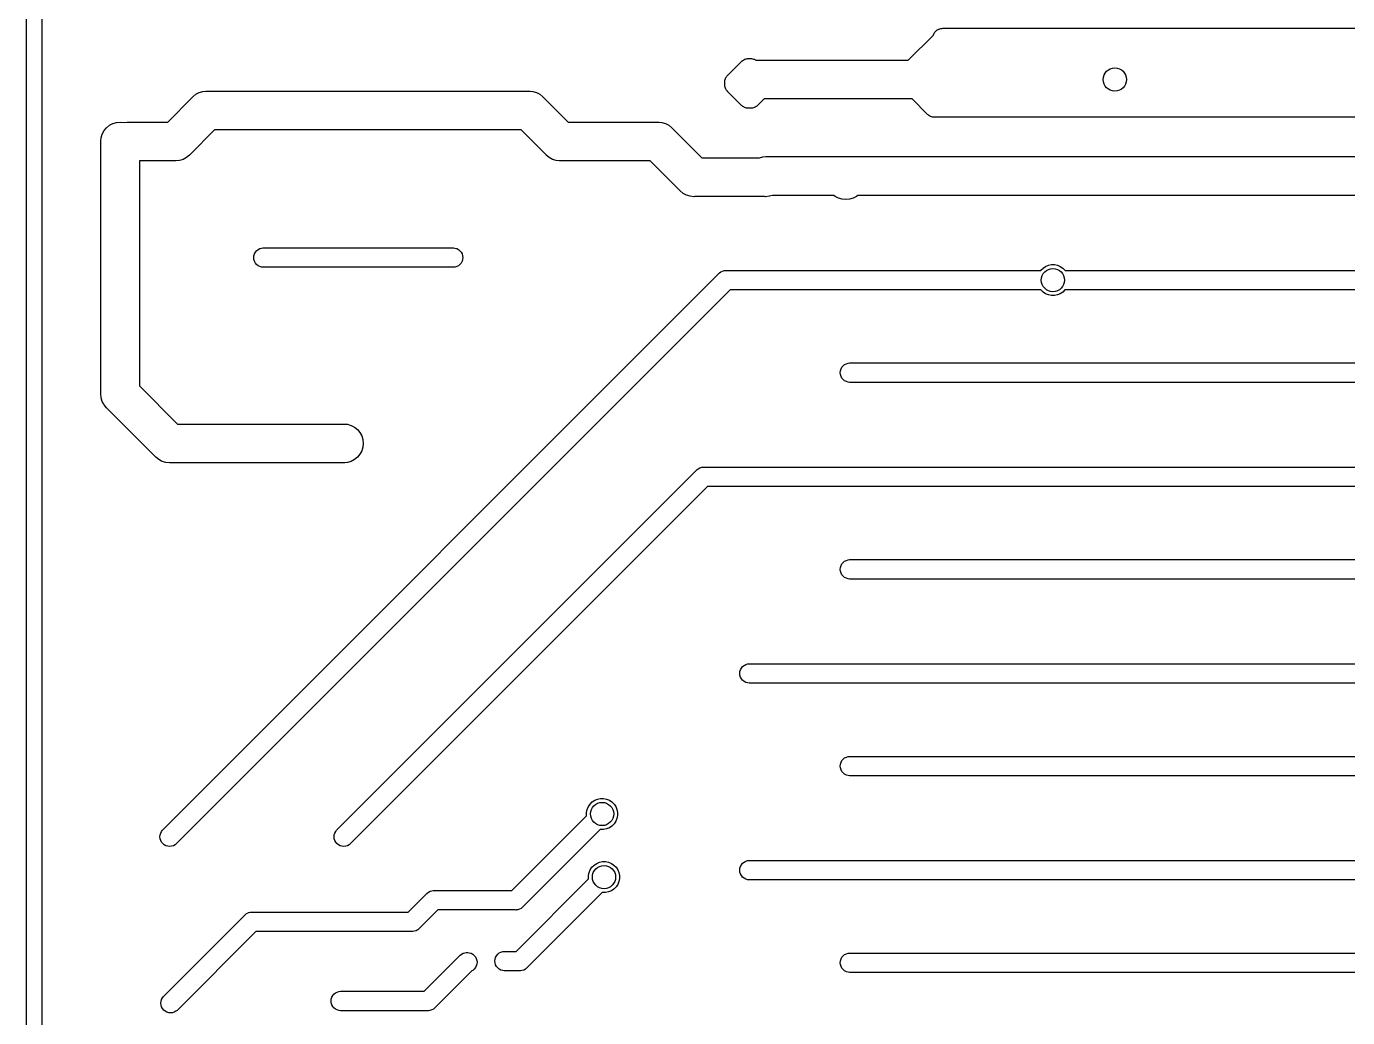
# Model space of a CAD drawing. Extents: x 0.4 to 11.3, y -7.9 to -0.4.
# Drawn here: x 3.261 to 3.933, y -2.398 to -1.894 of the extents above; entities that cross this region are included whole.
import ezdxf

# ---------------------------------------------------------------- set-up
doc = ezdxf.new("R2010")
doc.units = 0
doc.header["$MEASUREMENT"] = 0
doc.layers.add('BLACK', color=7, linetype='CONTINUOUS')

msp = doc.modelspace()

# ---------------------------------------------------------------- linework, layer by layer
at = {"layer": 'BLACK', "linetype": 'CONTINUOUS'}
for p, q in [((3.26919, -1.50191), (3.26919, -3.48759)), ((3.26132, -1.99825), (3.26132, -1.74995)), ((3.70987, -1.91142), (3.72266, -1.89863)), ((3.72266, -1.89863), (3.72279, -1.89831)), ((3.72279, -1.89831), (3.7228, -1.89829)), ((3.7228, -1.89829), (3.72281, -1.89825)), ((3.7228, -1.89829), (3.7228, -1.89829)), ((3.7228, -1.89829), (3.7228, -1.89829)), ((3.72281, -1.89825), (3.72304, -1.89784)), ((3.72304, -1.89784), (3.72326, -1.89743)), ((3.72326, -1.89743), (3.72327, -1.89741)), ((3.72327, -1.89741), (3.72329, -1.89739)), ((3.72329, -1.89739), (3.72359, -1.89704)), ((3.72359, -1.89704), (3.72388, -1.89668)), ((3.72388, -1.89668), (3.7239, -1.89666)), ((3.7239, -1.89666), (3.72391, -1.89665)), ((3.72391, -1.89665), (3.72428, -1.89636)), ((3.72428, -1.89636), (3.72464, -1.89606)), ((3.72464, -1.89606), (3.72466, -1.89605)), ((3.72466, -1.89605), (3.72468, -1.89604)), ((3.72468, -1.89604), (3.72509, -1.89582)), ((3.72509, -1.89582), (3.7255, -1.8956)), ((3.7255, -1.8956), (3.72552, -1.8956)), ((3.72552, -1.8956), (3.72554, -1.89559)), ((3.72554, -1.89559), (3.72599, -1.89546)), ((3.72599, -1.89546), (3.72643, -1.89532)), ((3.72643, -1.89532), (3.72646, -1.89532)), ((3.72646, -1.89532), (3.72648, -1.89531)), ((3.72648, -1.89531), (3.72694, -1.89527)), ((3.72694, -1.89527), (3.72741, -1.89523)), ((3.72741, -1.89523), (4.10706, -1.89523)), ((3.61797, -1.91914), (3.62504, -1.91206)), ((3.62504, -1.91206), (3.62507, -1.91204)), ((3.62507, -1.91204), (3.62509, -1.91202)), ((3.62507, -1.91204), (3.62507, -1.91204)), ((3.62507, -1.91204), (3.62507, -1.91204)), ((3.62509, -1.91202), (3.62546, -1.91172)), ((3.62546, -1.91172), (3.62582, -1.91143)), ((3.62582, -1.91143), (3.62584, -1.91142)), ((3.62584, -1.91142), (3.62585, -1.91141)), ((3.62585, -1.91141), (3.62627, -1.91119)), ((3.62627, -1.91119), (3.62669, -1.91097)), ((3.62669, -1.91097), (3.6267, -1.91097)), ((3.6267, -1.91097), (3.62672, -1.91096)), ((3.62672, -1.91096), (3.62718, -1.91083)), ((3.62718, -1.91083), (3.62762, -1.91069)), ((3.62762, -1.91069), (3.62764, -1.91069)), ((3.62764, -1.91069), (3.62766, -1.91069)), ((3.62766, -1.91069), (3.62813, -1.91064)), ((3.62813, -1.91064), (3.62859, -1.9106)), ((3.62859, -1.9106), (3.62861, -1.9106)), ((3.62861, -1.9106), (3.62863, -1.9106)), ((3.62863, -1.9106), (3.6291, -1.91065)), ((3.6291, -1.91065), (3.62913, -1.91065)), ((3.62913, -1.91065), (3.62924, -1.91064)), ((3.62924, -1.91064), (3.62971, -1.9106)), ((3.62971, -1.9106), (3.62973, -1.9106)), ((3.62973, -1.9106), (3.62974, -1.9106)), ((3.62974, -1.9106), (3.63021, -1.91065)), ((3.63021, -1.91065), (3.63068, -1.9107)), ((3.63068, -1.9107), (3.6307, -1.9107)), ((3.6307, -1.9107), (3.63071, -1.91071)), ((3.63071, -1.91071), (3.63116, -1.91085)), ((3.63116, -1.91085), (3.63161, -1.91098)), ((3.63161, -1.91098), (3.63163, -1.91099)), ((3.63163, -1.91099), (3.63164, -1.911)), ((3.63164, -1.911), (3.63206, -1.91122)), ((3.63206, -1.91122), (3.63242, -1.91142)), ((3.63242, -1.91142), (3.70987, -1.91142)), ((3.61656, -1.92215), (3.6166, -1.92168)), ((3.6166, -1.92168), (3.61661, -1.92167)), ((3.61661, -1.92165), (3.61675, -1.9212)), ((3.61661, -1.92167), (3.61661, -1.92165)), ((3.61675, -1.9212), (3.61689, -1.92075)), ((3.61689, -1.92075), (3.6169, -1.92073)), ((3.6169, -1.92072), (3.61713, -1.9203)), ((3.6169, -1.92073), (3.6169, -1.92072)), ((3.61713, -1.9203), (3.61735, -1.91989)), ((3.61735, -1.91989), (3.61736, -1.91988)), ((3.61736, -1.91988), (3.61737, -1.91986)), ((3.61737, -1.91986), (3.61767, -1.9195)), ((3.61767, -1.9195), (3.61797, -1.91914)), ((3.3475, -1.92878), (3.34921, -1.92787)), ((3.34921, -1.92787), (3.35106, -1.92731)), ((3.35106, -1.92731), (3.35251, -1.92717)), ((3.35251, -1.92717), (3.35299, -1.92712)), ((3.35251, -1.92717), (3.35251, -1.92717)), ((3.35299, -1.92712), (3.35348, -1.92717)), ((3.35348, -1.92717), (3.51652, -1.92717)), ((3.51652, -1.92717), (3.51701, -1.92712)), ((3.51701, -1.92712), (3.51749, -1.92717)), ((3.51749, -1.92717), (3.51894, -1.92731)), ((3.51894, -1.92731), (3.52079, -1.92787)), ((3.52079, -1.92787), (3.5225, -1.92878)), ((3.61651, -1.92262), (3.61656, -1.92215)), ((3.61651, -1.92264), (3.61651, -1.92262)), ((3.61651, -1.92265), (3.61651, -1.92264)), ((3.61655, -1.92312), (3.61651, -1.92265)), ((3.61651, -1.92373), (3.61656, -1.92327)), ((3.61651, -1.92375), (3.61651, -1.92373)), ((3.61651, -1.92377), (3.61651, -1.92375)), ((3.61655, -1.92424), (3.61651, -1.92377)), ((3.61656, -1.92323), (3.61655, -1.92312)), ((3.61659, -1.9247), (3.61655, -1.92424)), ((3.61656, -1.92327), (3.61656, -1.92323)), ((3.6166, -1.92472), (3.61659, -1.9247)), ((3.6166, -1.92474), (3.6166, -1.92472)), ((3.61673, -1.92519), (3.6166, -1.92474)), ((3.61686, -1.92564), (3.61673, -1.92519)), ((3.61687, -1.92566), (3.61686, -1.92564)), ((3.61688, -1.92567), (3.61687, -1.92566)), ((3.6171, -1.92609), (3.61688, -1.92567)), ((3.61731, -1.92651), (3.6171, -1.92609)), ((3.61732, -1.92652), (3.61731, -1.92651)), ((3.61733, -1.92654), (3.61732, -1.92652)), ((3.61763, -1.9269), (3.61733, -1.92654)), ((3.61792, -1.92727), (3.61763, -1.9269)), ((3.61795, -1.9273), (3.61792, -1.92727)), ((3.61797, -1.92732), (3.61795, -1.9273)), ((3.61795, -1.9273), (3.61795, -1.9273)), ((3.61795, -1.9273), (3.61795, -1.9273)), ((3.62504, -1.93439), (3.61797, -1.92732)), ((3.33317, -1.94291), (3.34569, -1.93039)), ((3.34569, -1.93039), (3.346, -1.93001)), ((3.346, -1.93001), (3.3475, -1.92878)), ((3.5225, -1.92878), (3.524, -1.93001)), ((3.524, -1.93001), (3.52431, -1.93039)), ((3.52431, -1.93039), (3.53683, -1.94291)), ((3.62541, -1.93469), (3.62504, -1.93439)), ((3.62577, -1.93499), (3.62541, -1.93469)), ((3.62578, -1.935), (3.62577, -1.93499)), ((3.6258, -1.93501), (3.62578, -1.935)), ((3.62621, -1.93523), (3.6258, -1.93501)), ((3.62662, -1.93546), (3.62621, -1.93523)), ((3.632, -1.93527), (3.63158, -1.93549)), ((3.63241, -1.93505), (3.632, -1.93527)), ((3.63243, -1.93504), (3.63241, -1.93505)), ((3.63244, -1.93503), (3.63243, -1.93504)), ((3.63281, -1.93473), (3.63244, -1.93503)), ((3.63318, -1.93444), (3.63281, -1.93473)), ((3.6332, -1.93442), (3.63318, -1.93444)), ((3.63323, -1.93439), (3.6332, -1.93442)), ((3.6332, -1.93442), (3.6332, -1.93442)), ((3.6332, -1.93442), (3.6332, -1.93442)), ((3.63652, -1.9311), (3.63323, -1.93439)), ((3.71178, -1.9311), (3.63652, -1.9311)), ((3.71967, -1.939), (3.71178, -1.9311)), ((3.62664, -1.93546), (3.62662, -1.93546)), ((3.62666, -1.93547), (3.62664, -1.93546)), ((3.62711, -1.93561), (3.62666, -1.93547)), ((3.62755, -1.93575), (3.62711, -1.93561)), ((3.62757, -1.93575), (3.62755, -1.93575)), ((3.62759, -1.93576), (3.62757, -1.93575)), ((3.62806, -1.93581), (3.62759, -1.93576)), ((3.62852, -1.93586), (3.62806, -1.93581)), ((3.62854, -1.93585), (3.62852, -1.93586)), ((3.62856, -1.93586), (3.62854, -1.93585)), ((3.62903, -1.93581), (3.62856, -1.93586)), ((3.62914, -1.9358), (3.62903, -1.93581)), ((3.62917, -1.9358), (3.62914, -1.9358)), ((3.62964, -1.93586), (3.62917, -1.9358)), ((3.62966, -1.93585), (3.62964, -1.93586)), ((3.62967, -1.93586), (3.62966, -1.93585)), ((3.63014, -1.93581), (3.62967, -1.93586)), ((3.63061, -1.93577), (3.63014, -1.93581)), ((3.63063, -1.93577), (3.63061, -1.93577)), ((3.63064, -1.93576), (3.63063, -1.93577)), ((3.63109, -1.93563), (3.63064, -1.93576)), ((3.63155, -1.9355), (3.63109, -1.93563)), ((3.63156, -1.93549), (3.63155, -1.9355)), ((3.63158, -1.93549), (3.63156, -1.93549)), ((3.72003, -1.93929), (3.71967, -1.939)), ((3.72038, -1.93959), (3.72003, -1.93929)), ((3.72041, -1.9396), (3.72038, -1.93959)), ((3.72043, -1.93962), (3.72041, -1.9396)), ((3.72083, -1.93984), (3.72043, -1.93962)), ((3.72124, -1.94006), (3.72083, -1.93984)), ((3.72126, -1.94007), (3.72124, -1.94006)), ((3.72129, -1.94008), (3.72126, -1.94007)), ((3.72173, -1.94021), (3.72129, -1.94008)), ((3.72217, -1.94035), (3.72173, -1.94021)), ((3.72219, -1.94036), (3.72217, -1.94035)), ((3.72222, -1.94036), (3.72219, -1.94036)), ((3.72268, -1.94041), (3.72222, -1.94036)), ((3.72314, -1.94046), (3.72268, -1.94041)), ((3.72319, -1.94046), (3.72314, -1.94046)), ((3.72321, -1.94046), (3.72319, -1.94046)), ((3.72319, -1.94046), (3.72319, -1.94046)), ((3.72319, -1.94046), (3.72319, -1.94046)), ((4.16763, -1.94046), (3.72321, -1.94046)), ((3.29992, -1.94897), (3.30083, -1.94726)), ((3.30083, -1.94726), (3.30206, -1.94576)), ((3.30206, -1.94576), (3.30356, -1.94453)), ((3.30356, -1.94453), (3.30527, -1.94362)), ((3.30527, -1.94362), (3.30713, -1.94306)), ((3.30713, -1.94306), (3.30906, -1.94287)), ((3.30906, -1.94287), (3.31098, -1.94306)), ((3.31098, -1.94306), (3.31102, -1.94307)), ((3.31102, -1.94307), (3.31106, -1.94306)), ((3.31106, -1.94306), (3.31251, -1.94291)), ((3.31251, -1.94291), (3.33317, -1.94291)), ((3.35707, -1.94685), (3.34455, -1.95937)), ((3.51293, -1.94685), (3.35707, -1.94685)), ((3.52545, -1.95937), (3.51293, -1.94685)), ((3.53683, -1.94291), (3.58219, -1.94291)), ((3.58219, -1.94291), (3.58268, -1.94287)), ((3.58268, -1.94287), (3.58316, -1.94291)), ((3.58316, -1.94291), (3.58461, -1.94306)), ((3.58461, -1.94306), (3.58646, -1.94362)), ((3.58646, -1.94362), (3.58817, -1.94453)), ((3.58817, -1.94453), (3.58967, -1.94576)), ((3.58967, -1.94576), (3.58998, -1.94614)), ((3.58998, -1.94614), (3.60494, -1.9611)), ((3.29921, -1.95227), (3.29936, -1.95083)), ((3.29921, -2.08067), (3.29921, -1.95227)), ((3.29936, -1.95083), (3.29992, -1.94897)), ((3.33987, -1.96225), (3.33917, -1.96246)), ((3.34103, -1.96189), (3.33987, -1.96225)), ((3.34274, -1.96098), (3.34103, -1.96189)), ((3.34424, -1.95975), (3.34274, -1.96098)), ((3.34455, -1.95937), (3.34424, -1.95975)), ((3.52576, -1.95975), (3.52545, -1.95937)), ((3.52726, -1.96098), (3.52576, -1.95975)), ((3.52897, -1.96189), (3.52726, -1.96098)), ((3.53083, -1.96246), (3.52897, -1.96189)), ((3.60494, -1.9611), (3.63427, -1.9611)), ((3.63427, -1.9611), (3.63591, -1.9606)), ((3.63591, -1.9606), (3.63736, -1.96046)), ((3.63736, -1.96046), (3.63784, -1.96041)), ((3.63736, -1.96046), (3.63736, -1.96046)), ((3.63784, -1.96041), (3.63833, -1.96046)), ((3.63833, -1.96046), (3.67978, -1.96046)), ((3.67978, -1.96046), (3.68027, -1.96041)), ((3.68027, -1.96041), (3.68075, -1.96046)), ((3.68075, -1.96046), (4.17798, -1.96046)), ((3.33676, -1.9626), (3.3189, -1.9626)), ((3.3189, -1.9626), (3.3189, -2.07707)), ((3.33724, -1.96265), (3.33676, -1.9626)), ((3.33917, -1.96246), (3.33724, -1.96265)), ((3.53227, -1.9626), (3.53083, -1.96246)), ((3.53276, -1.96265), (3.53227, -1.9626)), ((3.53227, -1.9626), (3.53227, -1.9626)), ((3.53324, -1.9626), (3.53276, -1.96265)), ((3.5786, -1.9626), (3.53324, -1.9626)), ((3.59356, -1.97756), (3.5786, -1.9626)), ((3.59387, -1.97794), (3.59356, -1.97756)), ((3.59537, -1.97917), (3.59387, -1.97794)), ((3.59708, -1.98008), (3.59537, -1.97917)), ((3.59894, -1.98064), (3.59708, -1.98008)), ((3.59708, -1.98008), (3.59708, -1.98008)), ((3.60087, -1.98084), (3.59894, -1.98064)), ((3.60135, -1.98079), (3.60087, -1.98084)), ((3.63672, -1.98079), (3.60135, -1.98079)), ((3.6372, -1.98084), (3.63672, -1.98079)), ((3.63913, -1.98064), (3.6372, -1.98084)), ((3.63923, -1.98062), (3.63913, -1.98064)), ((3.64077, -1.98015), (3.63923, -1.98062)), ((3.67201, -1.98015), (3.64077, -1.98015)), ((3.67264, -1.98066), (3.67201, -1.98015)), ((3.67435, -1.98158), (3.67264, -1.98066)), ((3.6762, -1.98214), (3.67435, -1.98158)), ((3.67813, -1.98233), (3.6762, -1.98214)), ((3.68006, -1.98214), (3.67813, -1.98233)), ((3.68192, -1.98158), (3.68006, -1.98214)), ((3.68363, -1.98066), (3.68192, -1.98158)), ((3.68426, -1.98015), (3.68363, -1.98066)), ((4.18157, -1.98015), (3.68426, -1.98015)), ((3.26132, -2.24655), (3.26132, -1.99825)), ((3.26132, -1.99825), (3.26132, -1.99825)), ((3.37732, -2.00992), (3.37778, -2.00906)), ((3.37778, -2.00906), (3.37839, -2.00831)), ((3.37839, -2.00831), (3.37914, -2.0077)), ((3.37914, -2.0077), (3.38, -2.00724)), ((3.38, -2.00724), (3.38093, -2.00696)), ((3.38093, -2.00696), (3.38165, -2.00689)), ((3.38165, -2.00689), (3.47859, -2.00689)), ((3.47859, -2.00689), (3.47931, -2.00696)), ((3.47931, -2.00696), (3.48024, -2.00724)), ((3.48024, -2.00724), (3.48109, -2.0077)), ((3.48109, -2.0077), (3.48184, -2.00831)), ((3.48184, -2.00831), (3.48246, -2.00906)), ((3.48246, -2.00906), (3.48292, -2.00992)), ((3.37694, -2.01181), (3.37704, -2.01085)), ((3.37704, -2.01278), (3.37694, -2.01181)), ((3.37704, -2.01085), (3.37732, -2.00992)), ((3.37732, -2.0137), (3.37704, -2.01278)), ((3.37778, -2.01456), (3.37732, -2.0137)), ((3.37839, -2.01531), (3.37778, -2.01456)), ((3.37914, -2.01592), (3.37839, -2.01531)), ((3.38, -2.01638), (3.37914, -2.01592)), ((3.48109, -2.01592), (3.48024, -2.01638)), ((3.48184, -2.01531), (3.48109, -2.01592)), ((3.48246, -2.01456), (3.48184, -2.01531)), ((3.48292, -2.0137), (3.48246, -2.01456)), ((3.48292, -2.00992), (3.4832, -2.01085)), ((3.4832, -2.01278), (3.48292, -2.0137)), ((3.4832, -2.01085), (3.48329, -2.01181)), ((3.48329, -2.01181), (3.4832, -2.01278)), ((3.77973, -2.01625), (3.78117, -2.01566)), ((3.78117, -2.01566), (3.78269, -2.01535)), ((3.78269, -2.01535), (3.78424, -2.01535)), ((3.78424, -2.01535), (3.78576, -2.01566)), ((3.78576, -2.01566), (3.78719, -2.01625)), ((3.33052, -2.30296), (3.61357, -2.01992)), ((3.38093, -2.01666), (3.38, -2.01638)), ((3.38165, -2.01673), (3.38093, -2.01666)), ((3.47859, -2.01673), (3.38165, -2.01673)), ((3.47931, -2.01666), (3.47859, -2.01673)), ((3.48024, -2.01638), (3.47931, -2.01666)), ((3.61357, -2.01992), (3.61372, -2.01973)), ((3.61372, -2.01973), (3.61391, -2.01958)), ((3.61391, -2.01958), (3.61447, -2.01912)), ((3.61447, -2.01912), (3.61532, -2.01866)), ((3.61532, -2.01866), (3.61537, -2.01865)), ((3.61537, -2.01865), (3.61625, -2.01838)), ((3.61625, -2.01838), (3.61698, -2.01831)), ((3.61698, -2.01831), (3.61722, -2.01828)), ((3.61698, -2.01831), (3.61698, -2.01831)), ((3.61722, -2.01828), (3.61746, -2.01831)), ((3.61746, -2.01831), (3.77728, -2.01831)), ((3.77728, -2.01831), (3.77735, -2.01821)), ((3.77735, -2.01821), (3.77845, -2.01711)), ((3.77845, -2.01711), (3.77973, -2.01625)), ((3.78719, -2.01625), (3.78848, -2.01711)), ((3.78848, -2.01711), (3.78958, -2.01821)), ((3.78958, -2.01821), (3.78965, -2.01831)), ((3.78965, -2.01831), (4.15166, -2.01831)), ((3.61926, -2.02815), (3.33748, -2.30992)), ((3.77728, -2.02815), (3.61926, -2.02815)), ((3.77735, -2.02825), (3.77728, -2.02815)), ((3.77845, -2.02934), (3.77735, -2.02825)), ((3.77973, -2.03021), (3.77845, -2.02934)), ((3.78848, -2.02934), (3.78719, -2.03021)), ((3.78958, -2.02825), (3.78848, -2.02934)), ((3.78965, -2.02815), (3.78958, -2.02825)), ((4.15104, -2.02815), (3.78965, -2.02815)), ((3.78117, -2.0308), (3.77973, -2.03021)), ((3.78269, -2.0311), (3.78117, -2.0308)), ((3.78424, -2.0311), (3.78269, -2.0311)), ((3.78576, -2.0308), (3.78424, -2.0311)), ((3.78719, -2.03021), (3.78576, -2.0308)), ((3.67532, -2.0703), (3.67542, -2.06934)), ((3.67542, -2.06934), (3.6757, -2.06841)), ((3.6757, -2.06841), (3.67616, -2.06756)), ((3.67616, -2.06756), (3.67677, -2.06681)), ((3.67677, -2.06681), (3.67752, -2.06619)), ((3.67752, -2.06619), (3.67838, -2.06574)), ((3.67838, -2.06574), (3.6793, -2.06545)), ((3.6793, -2.06545), (3.68003, -2.06538)), ((3.68003, -2.06538), (4.18002, -2.06538)), ((3.67542, -2.07127), (3.67532, -2.0703)), ((3.6757, -2.0722), (3.67542, -2.07127)), ((3.67616, -2.07305), (3.6757, -2.0722)), ((3.67677, -2.0738), (3.67616, -2.07305)), ((3.67752, -2.07442), (3.67677, -2.0738)), ((3.67838, -2.07487), (3.67752, -2.07442)), ((3.6793, -2.07515), (3.67838, -2.07487)), ((3.68003, -2.07523), (3.6793, -2.07515)), ((4.18182, -2.07523), (3.68003, -2.07523)), ((3.29916, -2.08115), (3.29921, -2.08067)), ((3.29936, -2.08308), (3.29916, -2.08115)), ((3.29992, -2.08494), (3.29936, -2.08308)), ((3.3189, -2.07707), (3.33825, -2.09643)), ((3.30065, -2.08631), (3.29992, -2.08494)), ((3.30083, -2.08665), (3.30065, -2.08631)), ((3.30206, -2.08814), (3.30083, -2.08665)), ((3.30244, -2.08845), (3.30206, -2.08814)), ((3.32687, -2.11289), (3.30244, -2.08845)), ((3.33825, -2.09643), (3.42324, -2.09643)), ((3.42324, -2.09643), (3.42469, -2.09657)), ((3.42469, -2.09657), (3.42654, -2.09713)), ((3.42654, -2.09713), (3.42825, -2.09805)), ((3.42825, -2.09805), (3.42975, -2.09928)), ((3.42975, -2.09928), (3.43098, -2.10078)), ((3.43098, -2.10078), (3.43189, -2.10249)), ((3.43189, -2.10249), (3.43246, -2.10434)), ((3.43189, -2.11006), (3.43098, -2.11177)), ((3.43246, -2.1082), (3.43189, -2.11006)), ((3.43246, -2.10434), (3.43265, -2.10627)), ((3.43265, -2.10627), (3.43246, -2.1082)), ((3.32718, -2.11326), (3.32687, -2.11289)), ((3.32868, -2.11449), (3.32718, -2.11326)), ((3.33004, -2.11522), (3.32868, -2.11449)), ((3.33039, -2.11541), (3.33004, -2.11522)), ((3.33225, -2.11597), (3.33039, -2.11541)), ((3.33417, -2.11616), (3.33225, -2.11597)), ((3.33466, -2.11611), (3.33417, -2.11616)), ((3.42324, -2.11611), (3.33466, -2.11611)), ((3.42469, -2.11597), (3.42324, -2.11611)), ((3.42654, -2.11541), (3.42469, -2.11597)), ((3.42825, -2.11449), (3.42654, -2.11541)), ((3.42975, -2.11326), (3.42825, -2.11449)), ((3.43098, -2.11177), (3.42975, -2.11326)), ((3.41911, -2.30296), (3.60215, -2.11992)), ((3.60215, -2.11992), (3.6023, -2.11973)), ((3.6023, -2.11973), (3.60249, -2.11958)), ((3.60249, -2.11958), (3.60305, -2.11912)), ((3.60249, -2.11958), (3.60249, -2.11958)), ((3.60305, -2.11912), (3.60391, -2.11866)), ((3.60305, -2.11912), (3.60305, -2.11912)), ((3.60391, -2.11866), (3.60483, -2.11838)), ((3.60483, -2.11838), (3.60556, -2.11831)), ((3.60556, -2.11831), (3.6058, -2.11828)), ((3.60556, -2.11831), (3.60556, -2.11831)), ((3.6058, -2.11828), (3.60604, -2.11831)), ((3.60604, -2.11831), (3.99776, -2.11831)), ((3.60784, -2.12815), (3.42607, -2.30992)), ((3.99776, -2.12815), (3.60784, -2.12815)), ((3.67532, -2.1703), (3.67542, -2.16934)), ((3.67542, -2.17127), (3.67532, -2.1703)), ((3.67542, -2.16934), (3.6757, -2.16841)), ((3.6757, -2.16841), (3.67616, -2.16756)), ((3.67616, -2.16756), (3.67677, -2.16681)), ((3.67677, -2.16681), (3.67752, -2.16619)), ((3.67752, -2.16619), (3.67838, -2.16574)), ((3.67838, -2.16574), (3.6793, -2.16545)), ((3.6793, -2.16545), (3.68003, -2.16538)), ((3.68003, -2.16538), (4.18002, -2.16538)), ((3.6757, -2.1722), (3.67542, -2.17127)), ((3.67616, -2.17305), (3.6757, -2.1722)), ((3.67677, -2.1738), (3.67616, -2.17305)), ((3.67752, -2.17442), (3.67677, -2.1738)), ((3.67838, -2.17487), (3.67752, -2.17442)), ((3.6793, -2.17515), (3.67838, -2.17487)), ((3.68003, -2.17523), (3.6793, -2.17515)), ((4.18182, -2.17523), (3.68003, -2.17523)), ((3.62419, -2.22323), (3.62428, -2.22226)), ((3.62428, -2.22419), (3.62419, -2.22323)), ((3.62428, -2.22226), (3.62457, -2.22134)), ((3.62457, -2.22512), (3.62428, -2.22419)), ((3.62457, -2.22134), (3.62502, -2.22048)), ((3.62502, -2.22048), (3.62564, -2.21973)), ((3.62564, -2.21973), (3.62639, -2.21912)), ((3.62639, -2.21912), (3.62724, -2.21866)), ((3.62724, -2.21866), (3.62817, -2.21838)), ((3.62817, -2.21838), (3.62889, -2.21831)), ((3.62889, -2.21831), (4.15212, -2.21831)), ((3.62502, -2.22598), (3.62457, -2.22512)), ((3.62564, -2.22673), (3.62502, -2.22598)), ((3.62639, -2.22734), (3.62564, -2.22673)), ((3.62724, -2.2278), (3.62639, -2.22734)), ((3.62817, -2.22808), (3.62724, -2.2278)), ((3.62889, -2.22815), (3.62817, -2.22808)), ((4.15032, -2.22815), (3.62889, -2.22815)), ((3.26132, -2.49486), (3.26132, -2.24655)), ((3.26132, -2.24655), (3.26132, -2.24655)), ((3.67532, -2.2703), (3.67542, -2.26934)), ((3.67542, -2.27127), (3.67532, -2.2703)), ((3.67542, -2.26934), (3.6757, -2.26841)), ((3.6757, -2.2722), (3.67542, -2.27127)), ((3.6757, -2.26841), (3.67616, -2.26756)), ((3.67616, -2.26756), (3.67677, -2.26681)), ((3.67677, -2.26681), (3.67752, -2.26619)), ((3.67752, -2.26619), (3.67838, -2.26574)), ((3.67838, -2.26574), (3.6793, -2.26545)), ((3.6793, -2.26545), (3.68003, -2.26538)), ((3.68003, -2.26538), (4.03614, -2.26538)), ((3.67616, -2.27305), (3.6757, -2.2722)), ((3.67677, -2.2738), (3.67616, -2.27305)), ((3.67752, -2.27442), (3.67677, -2.2738)), ((3.67838, -2.27487), (3.67752, -2.27442)), ((3.6793, -2.27515), (3.67838, -2.27487)), ((3.68003, -2.27523), (3.6793, -2.27515)), ((4.03614, -2.27523), (3.68003, -2.27523)), ((3.54656, -2.29238), (3.54716, -2.29095)), ((3.54716, -2.29095), (3.54802, -2.28966)), ((3.54802, -2.28966), (3.54911, -2.28856)), ((3.54911, -2.28856), (3.5504, -2.2877)), ((3.5504, -2.2877), (3.55184, -2.28711)), ((3.55184, -2.28711), (3.55336, -2.28681)), ((3.55336, -2.28681), (3.55491, -2.28681)), ((3.55491, -2.28681), (3.55643, -2.28711)), ((3.55643, -2.28711), (3.55786, -2.2877)), ((3.55786, -2.2877), (3.55915, -2.28856)), ((3.55915, -2.28856), (3.56025, -2.28966)), ((3.56025, -2.28966), (3.56111, -2.29095)), ((3.56111, -2.29095), (3.5617, -2.29238)), ((3.50819, -2.33366), (3.54628, -2.29557)), ((3.54626, -2.2939), (3.54656, -2.29238)), ((3.54626, -2.29546), (3.54626, -2.2939)), ((3.54628, -2.29557), (3.54626, -2.29546)), ((3.5617, -2.29698), (3.56111, -2.29841)), ((3.5617, -2.29238), (3.56201, -2.2939)), ((3.56201, -2.29546), (3.5617, -2.29698)), ((3.56201, -2.2939), (3.56201, -2.29546)), ((3.32932, -2.30531), (3.32961, -2.30438)), ((3.32961, -2.30438), (3.33006, -2.30352)), ((3.33006, -2.30352), (3.33052, -2.30296)), ((3.41791, -2.30531), (3.41819, -2.30438)), ((3.41819, -2.30438), (3.41865, -2.30352)), ((3.41865, -2.30352), (3.41911, -2.30296)), ((3.55324, -2.30253), (3.51388, -2.34189)), ((3.55336, -2.30255), (3.55324, -2.30253)), ((3.55491, -2.30255), (3.55336, -2.30255)), ((3.55643, -2.30225), (3.55491, -2.30255)), ((3.55786, -2.30166), (3.55643, -2.30225)), ((3.55915, -2.3008), (3.55786, -2.30166)), ((3.56025, -2.2997), (3.55915, -2.3008)), ((3.56111, -2.29841), (3.56025, -2.2997)), ((3.32923, -2.30627), (3.32932, -2.30531)), ((3.32932, -2.30724), (3.32923, -2.30627)), ((3.32961, -2.30816), (3.32932, -2.30724)), ((3.33006, -2.30902), (3.32961, -2.30816)), ((3.33068, -2.30977), (3.33006, -2.30902)), ((3.33143, -2.31038), (3.33068, -2.30977)), ((3.33228, -2.31084), (3.33143, -2.31038)), ((3.33321, -2.31112), (3.33228, -2.31084)), ((3.33417, -2.31122), (3.33321, -2.31112)), ((3.33514, -2.31112), (3.33417, -2.31122)), ((3.33607, -2.31084), (3.33514, -2.31112)), ((3.33692, -2.31038), (3.33607, -2.31084)), ((3.33748, -2.30992), (3.33692, -2.31038)), ((3.41781, -2.30627), (3.41791, -2.30531)), ((3.41791, -2.30724), (3.41781, -2.30627)), ((3.41819, -2.30816), (3.41791, -2.30724)), ((3.41865, -2.30902), (3.41819, -2.30816)), ((3.41926, -2.30977), (3.41865, -2.30902)), ((3.42001, -2.31038), (3.41926, -2.30977)), ((3.42086, -2.31084), (3.42001, -2.31038)), ((3.42179, -2.31112), (3.42086, -2.31084)), ((3.42276, -2.31122), (3.42179, -2.31112)), ((3.42372, -2.31112), (3.42276, -2.31122)), ((3.42465, -2.31084), (3.42372, -2.31112)), ((3.4255, -2.31038), (3.42465, -2.31084)), ((3.42607, -2.30992), (3.4255, -2.31038)), ((3.62724, -2.31866), (3.62817, -2.31838)), ((3.62817, -2.31838), (3.62889, -2.31831)), ((3.62889, -2.31831), (4.15497, -2.31831)), ((3.54724, -2.326), (3.54755, -2.32447)), ((3.54755, -2.32447), (3.54814, -2.32304)), ((3.54814, -2.32304), (3.549, -2.32175)), ((3.549, -2.32175), (3.5501, -2.32066)), ((3.5501, -2.32066), (3.55139, -2.31979)), ((3.55139, -2.31979), (3.55282, -2.3192)), ((3.55282, -2.3192), (3.55434, -2.3189)), ((3.55434, -2.3189), (3.55589, -2.3189)), ((3.55589, -2.3189), (3.55741, -2.3192)), ((3.55741, -2.3192), (3.55885, -2.31979)), ((3.55885, -2.31979), (3.56014, -2.32066)), ((3.56014, -2.32066), (3.56123, -2.32175)), ((3.56123, -2.32175), (3.5621, -2.32304)), ((3.5621, -2.32304), (3.56269, -2.32447)), ((3.56269, -2.32447), (3.56299, -2.326)), ((3.62419, -2.32323), (3.62428, -2.32226)), ((3.62428, -2.32419), (3.62419, -2.32323)), ((3.62428, -2.32226), (3.62457, -2.32134)), ((3.62457, -2.32512), (3.62428, -2.32419)), ((3.62457, -2.32134), (3.62502, -2.32048)), ((3.62502, -2.32598), (3.62457, -2.32512)), ((3.62502, -2.32048), (3.62564, -2.31973)), ((3.62564, -2.31973), (3.62639, -2.31912)), ((3.62639, -2.31912), (3.62724, -2.31866)), ((3.51038, -2.36455), (3.54727, -2.32766)), ((3.54724, -2.32755), (3.54724, -2.326)), ((3.54727, -2.32766), (3.54724, -2.32755)), ((3.56123, -2.33179), (3.56014, -2.33289)), ((3.5621, -2.3305), (3.56123, -2.33179)), ((3.56269, -2.32907), (3.5621, -2.3305)), ((3.56299, -2.32755), (3.56269, -2.32907)), ((3.56299, -2.326), (3.56299, -2.32755)), ((3.62564, -2.32673), (3.62502, -2.32598)), ((3.62639, -2.32734), (3.62564, -2.32673)), ((3.62724, -2.3278), (3.62639, -2.32734)), ((3.62817, -2.32808), (3.62724, -2.3278)), ((3.62889, -2.32815), (3.62817, -2.32808)), ((4.1556, -2.32815), (3.62889, -2.32815)), ((3.45558, -2.34455), (3.46485, -2.33527)), ((3.46485, -2.33527), (3.46501, -2.33509)), ((3.46501, -2.33509), (3.46576, -2.33447)), ((3.46576, -2.33447), (3.46661, -2.33401)), ((3.46661, -2.33401), (3.46754, -2.33373)), ((3.46754, -2.33373), (3.46826, -2.33366)), ((3.46826, -2.33366), (3.4685, -2.33364)), ((3.46826, -2.33366), (3.46826, -2.33366)), ((3.4685, -2.33364), (3.46874, -2.33366)), ((3.46874, -2.33366), (3.50819, -2.33366)), ((3.55423, -2.33462), (3.51607, -2.37278)), ((3.55434, -2.33465), (3.55423, -2.33462)), ((3.55589, -2.33465), (3.55434, -2.33465)), ((3.55741, -2.33434), (3.55589, -2.33465)), ((3.55885, -2.33375), (3.55741, -2.33434)), ((3.56014, -2.33289), (3.55885, -2.33375)), ((3.3733, -2.34536), (3.37415, -2.3449)), ((3.37415, -2.3449), (3.37431, -2.34485)), ((3.37431, -2.34485), (3.37508, -2.34462)), ((3.37508, -2.34462), (3.3758, -2.34455)), ((3.3758, -2.34455), (3.37605, -2.34452)), ((3.3758, -2.34455), (3.3758, -2.34455)), ((3.37605, -2.34452), (3.37629, -2.34455)), ((3.37629, -2.34455), (3.45558, -2.34455)), ((3.47054, -2.3435), (3.46127, -2.35278)), ((3.50999, -2.3435), (3.47054, -2.3435)), ((3.51023, -2.34353), (3.50999, -2.3435)), ((3.51047, -2.3435), (3.51023, -2.34353)), ((3.5112, -2.34343), (3.51047, -2.3435)), ((3.51047, -2.3435), (3.51047, -2.3435)), ((3.51212, -2.34315), (3.5112, -2.34343)), ((3.51298, -2.34269), (3.51212, -2.34315)), ((3.51373, -2.34208), (3.51298, -2.34269)), ((3.51388, -2.34189), (3.51373, -2.34208)), ((3.331, -2.38756), (3.3724, -2.34616)), ((3.3724, -2.34616), (3.37255, -2.34597)), ((3.37255, -2.34597), (3.37274, -2.34582)), ((3.37274, -2.34582), (3.3733, -2.34536)), ((3.37274, -2.34582), (3.37274, -2.34582)), ((3.37808, -2.35439), (3.33795, -2.39452)), ((3.45738, -2.35439), (3.37808, -2.35439)), ((3.45762, -2.35441), (3.45738, -2.35439)), ((3.45786, -2.35439), (3.45762, -2.35441)), ((3.45858, -2.35432), (3.45786, -2.35439)), ((3.45786, -2.35439), (3.45786, -2.35439)), ((3.45951, -2.35404), (3.45858, -2.35432)), ((3.46037, -2.35358), (3.45951, -2.35404)), ((3.46111, -2.35297), (3.46037, -2.35358)), ((3.46127, -2.35278), (3.46111, -2.35297)), ((3.48256, -2.36595), (3.48341, -2.3655)), ((3.48341, -2.3655), (3.48434, -2.36521)), ((3.48434, -2.36521), (3.48506, -2.36514)), ((3.48506, -2.36514), (3.48531, -2.36512)), ((3.48506, -2.36514), (3.48506, -2.36514)), ((3.48531, -2.36512), (3.48555, -2.36514)), ((3.48555, -2.36514), (3.48585, -2.36514)), ((3.48585, -2.36514), (3.48657, -2.36521)), ((3.48657, -2.36521), (3.4875, -2.3655)), ((3.4875, -2.3655), (3.48835, -2.36595)), ((3.50104, -2.36597), (3.50178, -2.36536)), ((3.50178, -2.36536), (3.50264, -2.3649)), ((3.50264, -2.3649), (3.50357, -2.36462)), ((3.50357, -2.36462), (3.50429, -2.36455)), ((3.50429, -2.36455), (3.51038, -2.36455)), ((3.67838, -2.36574), (3.6793, -2.36545)), ((3.6793, -2.36545), (3.68003, -2.36538)), ((3.68003, -2.36538), (4.05583, -2.36538)), ((3.46357, -2.38484), (3.48166, -2.36675)), ((3.48166, -2.36675), (3.48181, -2.36657)), ((3.48181, -2.36657), (3.482, -2.36641)), ((3.482, -2.36641), (3.48256, -2.36595)), ((3.482, -2.36641), (3.482, -2.36641)), ((3.48835, -2.36595), (3.4891, -2.36657)), ((3.4891, -2.36657), (3.48972, -2.36732)), ((3.48972, -2.36732), (3.49017, -2.36817)), ((3.49017, -2.37196), (3.48972, -2.37281)), ((3.49017, -2.36817), (3.49046, -2.3691)), ((3.49046, -2.37103), (3.49017, -2.37196)), ((3.49046, -2.3691), (3.49055, -2.37006)), ((3.49055, -2.37006), (3.49046, -2.37103)), ((3.49959, -2.36947), (3.49968, -2.3685)), ((3.49968, -2.37043), (3.49959, -2.36947)), ((3.49968, -2.3685), (3.49996, -2.36758)), ((3.49996, -2.37136), (3.49968, -2.37043)), ((3.49996, -2.36758), (3.50042, -2.36672)), ((3.50042, -2.37222), (3.49996, -2.37136)), ((3.50042, -2.36672), (3.50104, -2.36597)), ((3.50104, -2.37297), (3.50042, -2.37222)), ((3.67532, -2.3703), (3.67542, -2.36934)), ((3.67542, -2.37127), (3.67532, -2.3703)), ((3.67542, -2.36934), (3.6757, -2.36841)), ((3.6757, -2.3722), (3.67542, -2.37127)), ((3.6757, -2.36841), (3.67616, -2.36756)), ((3.67616, -2.37305), (3.6757, -2.3722)), ((3.67616, -2.36756), (3.67677, -2.36681)), ((3.67677, -2.36681), (3.67752, -2.36619)), ((3.67752, -2.36619), (3.67838, -2.36574)), ((3.48792, -2.3744), (3.46926, -2.39307)), ((3.48835, -2.37418), (3.48792, -2.3744)), ((3.4891, -2.37356), (3.48835, -2.37418)), ((3.48972, -2.37281), (3.4891, -2.37356)), ((3.50178, -2.37358), (3.50104, -2.37297)), ((3.50264, -2.37404), (3.50178, -2.37358)), ((3.50357, -2.37432), (3.50264, -2.37404)), ((3.50429, -2.37439), (3.50357, -2.37432)), ((3.51218, -2.37439), (3.50429, -2.37439)), ((3.51242, -2.37441), (3.51218, -2.37439)), ((3.51266, -2.37439), (3.51242, -2.37441)), ((3.51339, -2.37432), (3.51266, -2.37439)), ((3.51266, -2.37439), (3.51266, -2.37439)), ((3.51431, -2.37404), (3.51339, -2.37432)), ((3.51517, -2.37358), (3.51431, -2.37404)), ((3.51592, -2.37297), (3.51517, -2.37358)), ((3.51607, -2.37278), (3.51592, -2.37297)), ((3.67677, -2.3738), (3.67616, -2.37305)), ((3.67752, -2.37442), (3.67677, -2.3738)), ((3.67838, -2.37487), (3.67752, -2.37442)), ((3.6793, -2.37515), (3.67838, -2.37487)), ((3.68003, -2.37523), (3.6793, -2.37515)), ((4.05583, -2.37523), (3.68003, -2.37523)), ((3.41776, -2.38627), (3.41851, -2.38565)), ((3.41851, -2.38565), (3.41937, -2.3852)), ((3.41937, -2.3852), (3.4203, -2.38491)), ((3.4203, -2.38491), (3.42102, -2.38484)), ((3.42102, -2.38484), (3.46357, -2.38484)), ((3.3297, -2.39087), (3.3298, -2.3899)), ((3.3298, -2.39183), (3.3297, -2.39087)), ((3.3298, -2.3899), (3.33008, -2.38898)), ((3.33008, -2.39276), (3.3298, -2.39183)), ((3.33008, -2.38898), (3.33053, -2.38812)), ((3.33053, -2.38812), (3.331, -2.38756)), ((3.41631, -2.38976), (3.41641, -2.3888)), ((3.41641, -2.39073), (3.41631, -2.38976)), ((3.41641, -2.3888), (3.41669, -2.38787)), ((3.41669, -2.39166), (3.41641, -2.39073)), ((3.41669, -2.38787), (3.41715, -2.38702)), ((3.41715, -2.39251), (3.41669, -2.39166)), ((3.41715, -2.38702), (3.41776, -2.38627)), ((3.33053, -2.39362), (3.33008, -2.39276)), ((3.33115, -2.39437), (3.33053, -2.39362)), ((3.3319, -2.39498), (3.33115, -2.39437)), ((3.33275, -2.39544), (3.3319, -2.39498)), ((3.33368, -2.39572), (3.33275, -2.39544)), ((3.33465, -2.39581), (3.33368, -2.39572)), ((3.33561, -2.39572), (3.33465, -2.39581)), ((3.33654, -2.39544), (3.33561, -2.39572)), ((3.33739, -2.39498), (3.33654, -2.39544)), ((3.33795, -2.39452), (3.33739, -2.39498)), ((3.41776, -2.39326), (3.41715, -2.39251)), ((3.41851, -2.39388), (3.41776, -2.39326)), ((3.41937, -2.39433), (3.41851, -2.39388)), ((3.4203, -2.39461), (3.41937, -2.39433)), ((3.42102, -2.39469), (3.4203, -2.39461)), ((3.46536, -2.39469), (3.42102, -2.39469)), ((3.46561, -2.39471), (3.46536, -2.39469)), ((3.46585, -2.39469), (3.46561, -2.39471)), ((3.46657, -2.39461), (3.46585, -2.39469)), ((3.46585, -2.39469), (3.46585, -2.39469)), ((3.4675, -2.39433), (3.46657, -2.39461)), ((3.46835, -2.39388), (3.4675, -2.39433)), ((3.4691, -2.39326), (3.46835, -2.39388)), ((3.46926, -2.39307), (3.4691, -2.39326))]:
    msp.add_line(p, q, dxfattribs=at)
at = {"layer": 'BLACK'}
for centre in [(3.81496, -1.92126), (3.78346, -2.02323), (3.55413, -2.29468), (3.55512, -2.32677)]:
    msp.add_circle(centre, 0.00591, dxfattribs=at)

doc.saveas('drawing.dxf')
